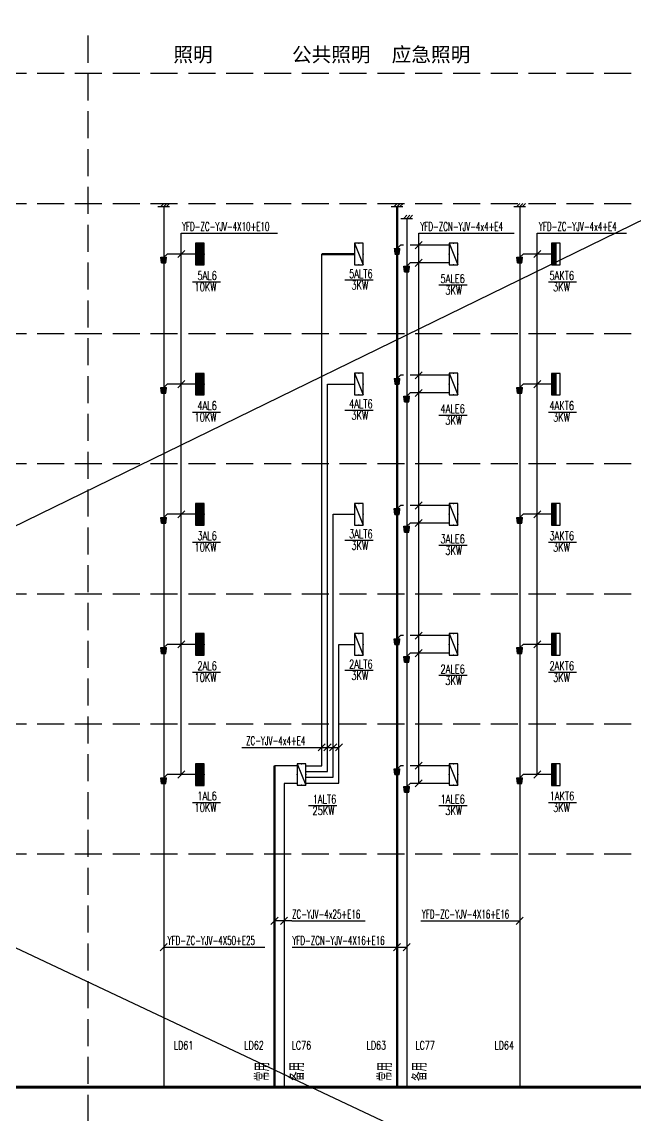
# Model space of a CAD drawing. Extents: x -336391 to 664021, y -458009 to -178412.
# Drawn here: x 222773 to 251159, y -259067 to -208482 of the extents above; entities that cross this region are included whole.
import ezdxf
from ezdxf.enums import TextEntityAlignment as Align

# ---------------------------------------------------------------- set-up
doc = ezdxf.new("R2010")
doc.units = 0
doc.header["$LTSCALE"] = 1000
doc.header["$MEASUREMENT"] = 0
doc.linetypes.add('DASH', pattern=[0.35, 0.25, -0.1])
doc.layers.get('0').update_dxf_attribs({"linetype": 'CONTINUOUS'})
for name, color, linetype in [('EQUIP', 3, 'CONTINUOUS'), ('SIG_TEXT', 7, 'CONTINUOUS'), ('STAIR', 4, 'CONTINUOUS'), ('WIRE-照明', 6, 'CONTINUOUS'), ('电气-文字', 4, 'CONTINUOUS')]:
    doc.layers.add(name, color=color, linetype=linetype)
doc.layers.add('WIRE', color=6, linetype='CONTINUOUS', lineweight=50)
doc.styles.add('_TCH_LABEL', font='COMPLEX', dxfattribs={"bigfont": 'GBCBIG'})
doc.styles.add('HZ', font='tjromans.shx', dxfattribs={"width": 0.75, "bigfont": 'tjhztxt.shx'})
doc.styles.get("Standard").update_dxf_attribs({"font": 'simplex.shx', "bigfont": 'hztxt.shx'})
doc.styles.add('STYLE2', font='')
doc.styles.get('STYLE2').set_extended_font_data('SimSun')

# ---------------------------------------------------------------- blocks, each defined once
blk = doc.blocks.new('$equip$00001416')
for p, q in [((0.75, 0.6), (-0.75, 0.6)), ((-0.75, 0), (0.75, 0.6)), ((-0.75, 0.6), (-0.75, 0)), ((-0.75, 0), (0.75, 0)), ((0.75, 0), (0.75, 0.6))]:
    blk.add_line(p, q)
for p in [(-0.75, 0.3), (0, 0.6), (0, 0), (0.75, 0.3)]:
    blk.add_point(p)
at = {"style": '_TCH_LABEL', "flags": 9}
blk.add_attdef('A', (0, 0), '', height=0.00002, dxfattribs=at)
blk = doc.blocks.new('*X4')
at = {"color": 0}
for p, q in [((-250, 33), (-83, 200)), ((-250, 68), (-118, 200)), ((-250, 104), (-154, 200)), ((-250, 139), (-189, 200)), ((-250, 174), (-224, 200)), ((-247, 0), (-47, 200)), ((-212, 0), (-12, 200)), ((-177, 0), (23, 200)), ((-141, 0), (59, 200)), ((-106, 0), (94, 200)), ((-71, 0), (129, 200)), ((-35, 0), (165, 200)), ((0, 0), (200, 200)), ((35, 0), (235, 200)), ((71, 0), (250, 179)), ((106, 0), (250, 144)), ((141, 0), (250, 109)), ((177, 0), (250, 73)), ((212, 0), (250, 38)), ((247, 0), (250, 3))]:
    blk.add_line(p, q, dxfattribs=at)
blk = doc.blocks.new('$equip$00001421')
for p, q in [((0.75, 0.6), (-0.75, 0.6)), ((-0.75, 0.6), (-0.75, 0)), ((-0.75, 0), (0.75, 0)), ((0.75, 0), (0.75, 0.6))]:
    blk.add_line(p, q)
at = {"const_width": 0.6}
blk.add_lwpolyline([(-0.75, 0.3), (0.75, 0.3)], dxfattribs=at)
for p in [(-0.75, 0.3), (0, 0.6), (0, 0), (0.75, 0.3)]:
    blk.add_point(p)
at = {"xscale": 0.00300000000061118, "yscale": 0.00300000000061118, "zscale": 0.003}
blk.add_blockref('*X4', (0, 0), dxfattribs=at)
at = {"style": '_TCH_LABEL', "flags": 9}
blk.add_attdef('A', (0, 0), '', height=0.00002, dxfattribs=at)
blk = doc.blocks.new('*X87')
at = {"color": 0}
for p, q in [((-250, 33), (-183, 100)), ((-250, 68), (-218, 100)), ((-247, 0), (-147, 100)), ((-212, 0), (-112, 100)), ((-177, 0), (-77, 100)), ((-141, 0), (-41, 100)), ((-106, 0), (-6, 100)), ((-71, 0), (29, 100)), ((-35, 0), (65, 100)), ((0, 0), (100, 100)), ((35, 0), (135, 100)), ((71, 0), (171, 100)), ((106, 0), (206, 100)), ((141, 0), (241, 100)), ((177, 0), (250, 73)), ((212, 0), (250, 38)), ((247, 0), (250, 3))]:
    blk.add_line(p, q, dxfattribs=at)
blk = doc.blocks.new('_LINKPT1')
at = {"color": 0}
blk.add_line((0, 0), (0, 0), dxfattribs=at)
blk = doc.blocks.new('_Z1')
at = {"color": 0}
for p, q in [((-0.75, 0.6), (-0.75, 0)), ((0.75, 0.6), (-0.75, 0.6)), ((-0.75, 0.3), (0.75, 0.3)), ((-0.75, 0), (0.75, 0)), ((0.75, 0), (0.75, 0.6))]:
    blk.add_line(p, q, dxfattribs=at)
at = {"color": 0, "const_width": 0.3}
blk.add_lwpolyline([(-0.75, 0.15), (0.75, 0.15)], dxfattribs=at)
at = {"color": 0, "xscale": 0.003, "yscale": 0.003, "zscale": 0.003}
blk.add_blockref('*X87', (0, 0), dxfattribs=at)
at = {"color": 0}
for p in [(-0.75, 0.3), (0, 0.6), (0, 0), (0.75, 0.3)]:
    blk.add_blockref('_LINKPT1', p, dxfattribs=at)
at = {"color": 0, "width": 0.8, "flags": 9}
blk.add_attdef('A', (0, 0), '', height=0.00003, dxfattribs=at)
blk.add_attdef('A', (0, 0), '', height=0.00003, dxfattribs=at)

msp = doc.modelspace()

# ---------------------------------------------------------------- hatches: boundary and pattern name
at = {"layer": 'WIRE-照明'}
h = msp.add_hatch(dxfattribs=at)
h.set_pattern_fill('ANSI31', color=3, scale=133.333333, style=0)
h.set_pattern_definition([(45, (270867.243, -211210.135), (-9.4280904, 9.4280904), [])])
h.paths.add_polyline_path([(240006.2, -218963.3), (240272.9, -218963.3), (240239.5, -219229.9), (240039.5, -219229.9)])
h = msp.add_hatch(dxfattribs=at)
h.set_pattern_fill('ANSI31', color=3, scale=133.333333, style=0)
h.set_pattern_definition([(45, (260065.369, -211618.977), (-9.4280904, 9.4280904), [])])
h.paths.add_polyline_path([(229204.3, -219372.1), (229471, -219372.1), (229437.7, -219638.8), (229237.7, -219638.8)])
h = msp.add_hatch(dxfattribs=at)
h.set_pattern_fill('ANSI31', color=3, scale=133.333333, style=0)
h.set_pattern_definition([(45, (276542.296, -211619.024), (-9.4280904, 9.4280904), [])])
h.paths.add_polyline_path([(245681.3, -219372.1), (245947.9, -219372.1), (245914.6, -219638.8), (245714.6, -219638.8)])
h = msp.add_hatch(dxfattribs=at)
h.set_pattern_fill('ANSI31', color=3, scale=133.333333, style=0)
h.set_pattern_definition([(45, (271313.531, -212026.504), (-9.4280904, 9.4280904), [])])
h.paths.add_polyline_path([(240452.5, -219779.6), (240719.2, -219779.6), (240685.8, -220046.3), (240485.8, -220046.3)])
h = msp.add_hatch(dxfattribs=at)
h.set_pattern_fill('ANSI31', color=3, scale=133.333333, style=0)
h.set_pattern_definition([(45, (270867.243, -217231.121), (-9.4280904, 9.4280904), [])])
h.paths.add_polyline_path([(240006.2, -224984.2), (240272.9, -224984.2), (240239.5, -225250.9), (240039.5, -225250.9)])
h = msp.add_hatch(dxfattribs=at)
h.set_pattern_fill('ANSI31', color=3, scale=133.333333, style=0)
h.set_pattern_definition([(45, (260065.369, -217639.963), (-9.4280904, 9.4280904), [])])
h.paths.add_polyline_path([(229204.3, -225393.1), (229471, -225393.1), (229437.7, -225659.8), (229237.7, -225659.8)])
h = msp.add_hatch(dxfattribs=at)
h.set_pattern_fill('ANSI31', color=3, scale=133.333333, style=0)
h.set_pattern_definition([(45, (276542.296, -217640.01), (-9.4280904, 9.4280904), [])])
h.paths.add_polyline_path([(245681.3, -225393.1), (245947.9, -225393.1), (245914.6, -225659.8), (245714.6, -225659.8)])
h = msp.add_hatch(dxfattribs=at)
h.set_pattern_fill('ANSI31', color=3, scale=133.333333, style=0)
h.set_pattern_definition([(45, (271313.531, -218047.49), (-9.4280904, 9.4280904), [])])
h.paths.add_polyline_path([(240452.5, -225800.6), (240719.2, -225800.6), (240685.8, -226067.3), (240485.8, -226067.3)])
h = msp.add_hatch(dxfattribs=at)
h.set_pattern_fill('ANSI31', color=3, scale=133.333333, style=0)
h.set_pattern_definition([(45, (270867.243, -223252.108), (-9.4280904, 9.4280904), [])])
h.paths.add_polyline_path([(240006.2, -231005.2), (240272.9, -231005.2), (240239.5, -231271.9), (240039.5, -231271.9)])
h = msp.add_hatch(dxfattribs=at)
h.set_pattern_fill('ANSI31', color=3, scale=133.333333, style=0)
h.set_pattern_definition([(45, (260065.369, -223660.949), (-9.4280904, 9.4280904), [])])
h.paths.add_polyline_path([(229204.3, -231414.1), (229471, -231414.1), (229437.7, -231680.7), (229237.7, -231680.7)])
h = msp.add_hatch(dxfattribs=at)
h.set_pattern_fill('ANSI31', color=3, scale=133.333333, style=0)
h.set_pattern_definition([(45, (276542.296, -223660.996), (-9.4280904, 9.4280904), [])])
h.paths.add_polyline_path([(245681.3, -231414.1), (245947.9, -231414.1), (245914.6, -231680.8), (245714.6, -231680.8)])
h = msp.add_hatch(dxfattribs=at)
h.set_pattern_fill('ANSI31', color=3, scale=133.333333, style=0)
h.set_pattern_definition([(45, (271313.531, -224068.477), (-9.4280904, 9.4280904), [])])
h.paths.add_polyline_path([(240452.5, -231821.6), (240719.2, -231821.6), (240685.8, -232088.3), (240485.8, -232088.3)])
h = msp.add_hatch(dxfattribs=at)
h.set_pattern_fill('ANSI31', color=3, scale=133.333333, style=0)
h.set_pattern_definition([(45, (270867.243, -229273.094), (-9.4280904, 9.4280904), [])])
h.paths.add_polyline_path([(240006.2, -237026.2), (240272.9, -237026.2), (240239.5, -237292.9), (240039.5, -237292.9)])
h = msp.add_hatch(dxfattribs=at)
h.set_pattern_fill('ANSI31', color=3, scale=133.333333, style=0)
h.set_pattern_definition([(45, (260065.369, -229681.935), (-9.4280904, 9.4280904), [])])
h.paths.add_polyline_path([(229204.3, -237435.1), (229471, -237435.1), (229437.7, -237701.7), (229237.7, -237701.7)])
h = msp.add_hatch(dxfattribs=at)
h.set_pattern_fill('ANSI31', color=3, scale=133.333333, style=0)
h.set_pattern_definition([(45, (276542.296, -229681.983), (-9.4280904, 9.4280904), [])])
h.paths.add_polyline_path([(245681.3, -237435.1), (245947.9, -237435.1), (245914.6, -237701.8), (245714.6, -237701.8)])
h = msp.add_hatch(dxfattribs=at)
h.set_pattern_fill('ANSI31', color=3, scale=133.333333, style=0)
h.set_pattern_definition([(45, (271313.531, -230089.463), (-9.4280904, 9.4280904), [])])
h.paths.add_polyline_path([(240452.5, -237842.6), (240719.2, -237842.6), (240685.8, -238109.3), (240485.8, -238109.3)])
h = msp.add_hatch(dxfattribs=at)
h.set_pattern_fill('ANSI31', color=3, scale=133.333333, style=0)
h.set_pattern_definition([(45, (270867.243, -235294.08), (-9.4280904, 9.4280904), [])])
h.paths.add_polyline_path([(240006.2, -243047.2), (240272.9, -243047.2), (240239.5, -243313.9), (240039.5, -243313.9)])
h = msp.add_hatch(dxfattribs=at)
h.set_pattern_fill('ANSI31', color=3, scale=133.333333, style=0)
h.set_pattern_definition([(45, (260065.369, -235702.922), (-9.4280904, 9.4280904), [])])
h.paths.add_polyline_path([(229204.3, -243456), (229471, -243456), (229437.7, -243722.7), (229237.7, -243722.7)])
h = msp.add_hatch(dxfattribs=at)
h.set_pattern_fill('ANSI31', color=3, scale=133.333333, style=0)
h.set_pattern_definition([(45, (276542.296, -235702.969), (-9.4280904, 9.4280904), [])])
h.paths.add_polyline_path([(245681.3, -243456.1), (245947.9, -243456.1), (245914.6, -243722.8), (245714.6, -243722.8)])
h = msp.add_hatch(dxfattribs=at)
h.set_pattern_fill('ANSI31', color=3, scale=133.333333, style=0)
h.set_pattern_definition([(45, (271313.531, -236110.45), (-9.4280904, 9.4280904), [])])
h.paths.add_polyline_path([(240452.5, -243863.6), (240719.2, -243863.6), (240685.8, -244130.2), (240485.8, -244130.2)])

# ---------------------------------------------------------------- linework, layer by layer
at = {"layer": 'EQUIP'}
for p, q in [((67594.2, -178411.7), (328492.8, -301233.1)), ((323102.3, -182721.2), (96702.7, -293152.7))]:
    msp.add_line(p, q, dxfattribs=at)
at = {"layer": 'SIG_TEXT'}
for p, q in [((230151.2, -243308.1), (230151.2, -218259.2)), ((230151.2, -218259.2), (234610, -218259.2)), ((241141.5, -243715.6), (241141.5, -218259.2)), ((241141.5, -218259.2), (245559.6, -218259.2)), ((246628.1, -243308.1), (246628.1, -218259.3)), ((246628.1, -218259.3), (250761, -218259.3)), ((240976.5, -218980.3), (241306.5, -218650.3)), ((229986.2, -219389.1), (230316.2, -219059.1)), ((240976.5, -219796.6), (241306.5, -219466.7)), ((246463.1, -219389.2), (246793.1, -219059.2)), ((230667.9, -220512.9), (231973.4, -220512.9)), ((237728.2, -220423.3), (239033.7, -220423.3)), ((247144.8, -220512.9), (248450.3, -220512.9)), ((242073.9, -220653.6), (243379.5, -220653.6)), ((229986.2, -225410.1), (230316.2, -225080.1)), ((240976.5, -225001.3), (241306.5, -224671.3)), ((246463.1, -225410.1), (246793.1, -225080.2)), ((240976.5, -225817.6), (241306.5, -225487.6)), ((230667.9, -226533.9), (231973.4, -226533.9)), ((237728.2, -226444.3), (239033.7, -226444.3)), ((247144.8, -226533.9), (248450.3, -226533.9)), ((242073.9, -226674.6), (243379.5, -226674.6)), ((229986.2, -231431.1), (230316.2, -231101.1)), ((240976.5, -231022.2), (241306.5, -230692.3)), ((246463.1, -231431.1), (246793.1, -231101.1)), ((240976.5, -231838.6), (241306.5, -231508.6)), ((230667.9, -232554.8), (231973.4, -232554.8)), ((237728.2, -232465.3), (239033.7, -232465.3)), ((247144.8, -232554.9), (248450.3, -232554.9)), ((242073.9, -232695.6), (243379.5, -232695.6)), ((240976.5, -237043.2), (241306.5, -236713.2)), ((229986.2, -237452.1), (230316.2, -237122.1)), ((246463.1, -237452.1), (246793.1, -237122.1)), ((240976.5, -237859.6), (241306.5, -237529.6)), ((230667.9, -238575.8), (231973.4, -238575.8)), ((237728.2, -238486.3), (239033.7, -238486.3)), ((242073.9, -238716.6), (243379.5, -238716.6)), ((247144.8, -238575.9), (248450.3, -238575.9)), ((232953.7, -242053.9), (236702.6, -242053.9)), ((236485.7, -242218.9), (236815.6, -241888.9)), ((236702.6, -242053.9), (237450.7, -242053.9)), ((236752.3, -242218.9), (237082.3, -241888.9)), ((237019, -242218.9), (237349, -241888.9)), ((237285.7, -242218.9), (237615.6, -241888.9)), ((240976.5, -243064.2), (241306.5, -242734.2)), ((229986.2, -243473.1), (230316.2, -243143.1)), ((246463.1, -243473.1), (246793.1, -243143.1)), ((240976.5, -243880.6), (241306.5, -243550.6)), ((230667.9, -244596.8), (231973.4, -244596.8)), ((236045.8, -244737.5), (237351.3, -244737.5)), ((242073.9, -244737.5), (243379.5, -244737.5)), ((247144.8, -244596.9), (248450.3, -244596.9)), ((234299.5, -250243.6), (234629.4, -249913.7)), ((235263.1, -250078.6), (234464.4, -250078.6)), ((234745.8, -250243.6), (235075.8, -249913.7)), ((235263.1, -250078.6), (238667.5, -250078.6)), ((241245.6, -250078.6), (245814.6, -250078.6)), ((245649.6, -250243.6), (245979.6, -249913.7)), ((229172.7, -251460.8), (229502.7, -251130.8)), ((229337.7, -251295.8), (234014.6, -251295.8)), ((235278.1, -251295.8), (239785.4, -251295.8)), ((239785.4, -251295.8), (240585.8, -251295.8)), ((239974.5, -251460.8), (240304.5, -251130.8)), ((240420.8, -251460.8), (240750.8, -251130.8))]:
    msp.add_line(p, q, dxfattribs=at)
at = {"layer": 'STAIR', "linetype": 'DASH', "ltscale": 5}
for p, q in [((225821.3, -209120.4), (225821.3, -273275.8)), ((71230.9, -210858.6), (343902.3, -210858.6)), ((71230.9, -210858.6), (343902.3, -210858.6)), ((71230.9, -216879.6), (343902.3, -216879.6)), ((71230.9, -216879.6), (343902.3, -216879.6)), ((71230.9, -222900.6), (343902.3, -222900.6)), ((71230.9, -222900.6), (343902.3, -222900.6)), ((71230.9, -228921.6), (343902.3, -228921.6)), ((71230.9, -234942.6), (343902.3, -234942.6)), ((71230.9, -240963.6), (343902.3, -240963.6)), ((71230.9, -246984.6), (343902.3, -246984.6))]:
    msp.add_line(p, q, dxfattribs=at)
at = {"layer": 'WIRE'}
for p, q in [((240139.5, -217021.1), (240139.5, -257775.5)), ((238177.1, -219223.6), (236650.7, -219223.6)), ((234464.5, -242899.2), (234464.4, -257775.5))]:
    msp.add_line(p, q, dxfattribs=at)
at = {"layer": 'WIRE-照明'}
for p, q in [((229204.3, -217021.7), (229345.8, -216880.3)), ((229337.7, -217021.7), (229479.1, -216880.3)), ((229471, -217021.7), (229612.4, -216880.3)), ((240006.2, -217021.1), (240147.6, -216879.6)), ((240139.5, -217021.1), (240281, -216879.6)), ((240272.9, -217021.1), (240414.3, -216879.6)), ((245681.3, -217021.8), (245822.7, -216880.3)), ((245814.6, -217021.8), (245956, -216880.3)), ((245947.9, -217021.8), (246089.4, -216880.3)), ((229071, -217021.7), (229604.3, -217021.7)), ((229337.7, -217021.7), (229337.7, -257775.5)), ((239872.9, -217021.1), (240406.2, -217021.1)), ((240452.5, -217573.8), (240593.9, -217432.4)), ((240585.8, -217573.8), (240727.3, -217432.4)), ((240719.2, -217573.8), (240860.6, -217432.4)), ((245547.9, -217021.8), (246081.3, -217021.8)), ((245814.6, -217021.8), (245814.6, -257775.5)), ((240319.2, -217573.8), (240852.5, -217573.8)), ((240585.8, -217573.8), (240585.8, -257775.5)), ((240139.5, -218963.3), (240296.3, -218815.3)), ((240433.6, -218815.3), (240296.3, -218815.3)), ((242552.1, -218815.3), (240739.7, -218815.3)), ((229337.7, -219372.1), (229494.4, -219224.1)), ((230808, -219224.1), (229494.4, -219224.1)), ((236650.7, -242900.7), (236650.7, -219223.6)), ((245814.6, -219372.1), (245971.3, -219224.2)), ((247284.9, -219224.2), (245971.3, -219224.2)), ((240585.8, -219779.6), (240742.6, -219631.6)), ((242552.1, -219631.6), (240742.6, -219631.6)), ((240139.5, -224984.2), (240296.3, -224836.3)), ((240433.6, -224836.3), (240296.3, -224836.3)), ((242552.1, -224836.3), (240739.7, -224836.3)), ((229337.7, -225393.1), (229494.4, -225245.1)), ((230808, -225245.1), (229494.4, -225245.1)), ((236917.3, -225244.4), (238177.1, -225244.4)), ((236917.3, -243167.4), (236917.3, -225244.5)), ((245814.6, -225393.1), (245971.3, -225245.2)), ((247284.9, -225245.2), (245971.3, -225245.2)), ((240585.8, -225800.6), (240742.6, -225652.6)), ((242552.1, -225652.6), (240742.6, -225652.6)), ((240139.5, -231005.2), (240296.3, -230857.3)), ((240433.6, -230857.3), (240296.3, -230857.3)), ((242552.1, -230857.3), (240739.7, -230857.3)), ((229337.7, -231414.1), (229494.4, -231266.1)), ((230808, -231266.1), (229494.4, -231266.1)), ((237184, -231265.4), (238177.1, -231265.4)), ((237184, -243434.1), (237184, -231265.5)), ((240585.8, -231821.6), (240742.6, -231673.6)), ((242552.1, -231673.6), (240742.6, -231673.6)), ((245814.6, -231414.1), (245971.3, -231266.1)), ((247284.9, -231266.1), (245971.3, -231266.1)), ((240139.5, -237026.2), (240296.3, -236878.2)), ((240433.6, -236878.2), (240296.3, -236878.2)), ((242552.1, -236878.2), (240739.7, -236878.2)), ((229337.7, -237435.1), (229494.4, -237287.1)), ((230808, -237287.1), (229494.4, -237287.1)), ((237450.7, -237286.4), (238177.1, -237286.4)), ((237450.7, -243700.7), (237450.7, -237286.5)), ((240585.8, -237842.6), (240742.6, -237694.6)), ((242552.1, -237694.6), (240742.6, -237694.6)), ((245814.6, -237435.1), (245971.3, -237287.1)), ((247284.9, -237287.1), (245971.3, -237287.1)), ((229337.7, -243456), (229494.4, -243308.1)), ((230808, -243308.1), (229494.4, -243308.1)), ((235523.1, -242899.3), (234464.5, -242899.3)), ((235923.1, -242900.7), (236650.7, -242900.7)), ((235923.1, -243167.4), (236917.3, -243167.4)), ((240139.5, -243047.2), (240296.3, -242899.2)), ((240433.6, -242899.2), (240296.3, -242899.2)), ((242552.1, -242899.2), (240739.7, -242899.2)), ((245814.6, -243456.1), (245971.3, -243308.1)), ((247284.9, -243308.1), (245971.3, -243308.1)), ((234910.8, -243715.6), (234910.8, -257775.5)), ((235523.1, -243715.7), (234910.8, -243715.7)), ((235923.1, -243434.1), (237184, -243434.1)), ((235923.1, -243700.7), (237450.7, -243700.7)), ((240585.8, -243863.6), (240742.6, -243715.6)), ((242552.1, -243715.6), (240742.6, -243715.6))]:
    msp.add_line(p, q, dxfattribs=at)
at = {"layer": 'WIRE-照明', "color": 3}
for p, q in [((240006.2, -218963.3), (240272.9, -218963.3)), ((240239.5, -219229.9), (240272.9, -218963.3)), ((229204.3, -219372.1), (229471, -219372.1)), ((229237.7, -219638.8), (229204.3, -219372.1)), ((229204.3, -219372.1), (229471, -219372.1)), ((229437.7, -219638.8), (229471, -219372.1)), ((240039.5, -219229.9), (240239.5, -219229.9)), ((245681.3, -219372.1), (245947.9, -219372.1)), ((245714.6, -219638.8), (245681.3, -219372.1)), ((245681.3, -219372.1), (245947.9, -219372.1)), ((245914.6, -219638.8), (245947.9, -219372.1)), ((229237.7, -219638.8), (229437.7, -219638.8)), ((240452.5, -219779.6), (240719.2, -219779.6)), ((240485.8, -220046.3), (240452.5, -219779.6)), ((240452.5, -219779.6), (240719.2, -219779.6)), ((240685.8, -220046.3), (240719.2, -219779.6)), ((245714.6, -219638.8), (245914.6, -219638.8)), ((240485.8, -220046.3), (240685.8, -220046.3)), ((240006.2, -224984.2), (240272.9, -224984.2)), ((240239.5, -225250.9), (240272.9, -224984.2)), ((229204.3, -225393.1), (229471, -225393.1)), ((229237.7, -225659.8), (229204.3, -225393.1)), ((229204.3, -225393.1), (229471, -225393.1)), ((229437.7, -225659.8), (229471, -225393.1)), ((240039.5, -225250.9), (240239.5, -225250.9)), ((245681.3, -225393.1), (245947.9, -225393.1)), ((245714.6, -225659.8), (245681.3, -225393.1)), ((245681.3, -225393.1), (245947.9, -225393.1)), ((245914.6, -225659.8), (245947.9, -225393.1)), ((229237.7, -225659.8), (229437.7, -225659.8)), ((240452.5, -225800.6), (240719.2, -225800.6)), ((240485.8, -226067.3), (240452.5, -225800.6)), ((240452.5, -225800.6), (240719.2, -225800.6)), ((240485.8, -226067.3), (240685.8, -226067.3)), ((240685.8, -226067.3), (240719.2, -225800.6)), ((245714.6, -225659.8), (245914.6, -225659.8)), ((240006.2, -231005.2), (240272.9, -231005.2)), ((240039.5, -231271.9), (240006.2, -231005.2)), ((240239.5, -231271.9), (240272.9, -231005.2)), ((229204.3, -231414.1), (229471, -231414.1)), ((229237.7, -231680.7), (229204.3, -231414.1)), ((229204.3, -231414.1), (229471, -231414.1)), ((229437.7, -231680.7), (229471, -231414.1)), ((240039.5, -231271.9), (240239.5, -231271.9)), ((245681.3, -231414.1), (245947.9, -231414.1)), ((245714.6, -231680.8), (245681.3, -231414.1)), ((245681.3, -231414.1), (245947.9, -231414.1)), ((245914.6, -231680.8), (245947.9, -231414.1)), ((229237.7, -231680.7), (229437.7, -231680.7)), ((240452.5, -231821.6), (240719.2, -231821.6)), ((240485.8, -232088.3), (240452.5, -231821.6)), ((240452.5, -231821.6), (240719.2, -231821.6)), ((240485.8, -232088.3), (240685.8, -232088.3)), ((240685.8, -232088.3), (240719.2, -231821.6)), ((245714.6, -231680.8), (245914.6, -231680.8)), ((240039.5, -237292.9), (240006.2, -237026.2)), ((240006.2, -237026.2), (240272.9, -237026.2)), ((240239.5, -237292.9), (240272.9, -237026.2)), ((229204.3, -237435.1), (229471, -237435.1)), ((229237.7, -237701.7), (229204.3, -237435.1)), ((229204.3, -237435.1), (229471, -237435.1)), ((229237.7, -237701.7), (229437.7, -237701.7)), ((229437.7, -237701.7), (229471, -237435.1)), ((240039.5, -237292.9), (240239.5, -237292.9)), ((245681.3, -237435.1), (245947.9, -237435.1)), ((245714.6, -237701.8), (245681.3, -237435.1)), ((245681.3, -237435.1), (245947.9, -237435.1)), ((245714.6, -237701.8), (245914.6, -237701.8)), ((245914.6, -237701.8), (245947.9, -237435.1)), ((240452.5, -237842.6), (240719.2, -237842.6)), ((240485.8, -238109.3), (240452.5, -237842.6)), ((240452.5, -237842.6), (240719.2, -237842.6)), ((240485.8, -238109.3), (240685.8, -238109.3)), ((240685.8, -238109.3), (240719.2, -237842.6)), ((240006.2, -243047.2), (240272.9, -243047.2)), ((240039.5, -243313.9), (240006.2, -243047.2)), ((240039.5, -243313.9), (240239.5, -243313.9)), ((240239.5, -243313.9), (240272.9, -243047.2)), ((229204.3, -243456), (229471, -243456)), ((229237.7, -243722.7), (229204.3, -243456)), ((229204.3, -243456), (229471, -243456)), ((229237.7, -243722.7), (229437.7, -243722.7)), ((229437.7, -243722.7), (229471, -243456)), ((245681.3, -243456.1), (245947.9, -243456.1)), ((245714.6, -243722.8), (245681.3, -243456.1)), ((245681.3, -243456.1), (245947.9, -243456.1)), ((245714.6, -243722.8), (245914.6, -243722.8)), ((245914.6, -243722.8), (245947.9, -243456.1)), ((240452.5, -243863.6), (240719.2, -243863.6)), ((240485.8, -244130.2), (240452.5, -243863.6)), ((240452.5, -243863.6), (240719.2, -243863.6)), ((240485.8, -244130.2), (240685.8, -244130.2)), ((240685.8, -244130.2), (240719.2, -243863.6))]:
    msp.add_line(p, q, dxfattribs=at)
at = {"layer": 'WIRE-照明', "const_width": 133.3}
msp.add_lwpolyline([(74971.3, -257775.5), (340011.6, -257775.5)], dxfattribs=at)

# ---------------------------------------------------------------- block references
at = {"layer": 'EQUIP', "xscale": 666.6666666665988, "yscale": 666.6666666665988, "rotation": 270}
for name, p, zscale in [('$equip$00001421', (230808, -219224.1), 666.6666666666667), ('$equip$00001416', (238177.1, -219223.5), 666.6666666665988), ('$equip$00001416', (242552.1, -219223.5), 666.6666666666667), ('_Z1', (247284.9, -219224.2), 666.6666666665988), ('$equip$00001421', (230808, -225245.1), 666.6666666666667), ('$equip$00001416', (238177.1, -225244.4), 666.6666666665988), ('$equip$00001416', (242552.1, -225244.4), 666.6666666666667), ('_Z1', (247284.9, -225245.2), 666.6666666665988), ('$equip$00001421', (230808, -231266.1), 666.6666666666667), ('_Z1', (247284.9, -231266.1), 666.6666666665988), ('$equip$00001416', (238177.1, -231265.4), 666.6666666665988), ('$equip$00001416', (242552.1, -231265.4), 666.6666666666667), ('$equip$00001421', (230808, -237287.1), 666.6666666666667), ('_Z1', (247284.9, -237287.1), 666.6666666665988), ('$equip$00001416', (238177.1, -237286.4), 666.6666666665988), ('$equip$00001416', (242552.1, -237286.4), 666.6666666666667), ('$equip$00001421', (230808, -243308.1), 666.6666666666667), ('$equip$00001416', (235523.1, -243307.5), 666.6666666666667), ('$equip$00001416', (242552.1, -243307.4), 666.6666666666667), ('_Z1', (247284.9, -243308.1), 666.6666666665988)]:
    msp.add_blockref(name, p, dxfattribs=dict(at, zscale=zscale))

# ---------------------------------------------------------------- texts
at = {"layer": 'SIG_TEXT', "color": 7, "style": 'STYLE2'}
for s, p in [('照明', (229784.9, -210327.4)), ('公共照明 ', (235274.9, -210327.4)), ('应急照明 ', (239891.2, -210327.4))]:
    msp.add_text(s, height=666.67, dxfattribs=at).set_placement(p)
at = {"layer": 'SIG_TEXT', "style": 'HZ'}
for s, width, p in [('YFD-ZC-YJV-4X10+E10', 0.6, (230188.1, -218148.2)), ('YFD-ZCN-YJV-4x4+E4', 0.6, (241220.5, -218148.2)), ('YFD-ZC-YJV-4x4+E4', 0.6, (246707.1, -218148.3)), ('5AL6', 0.7, (230898.5, -220417.5)), ('5ALT6', 0.7, (237918.8, -220333.9)), ('5AKT6', 0.7, (247193.1, -220417.5)), ('5ALE6', 0.7, (242149.4, -220564.2)), ('4AL6', 0.7, (230898.5, -226438.5)), ('4ALT6', 0.7, (237918.8, -226354.9)), ('4AKT6', 0.7, (247193.1, -226438.5)), ('4ALE6', 0.7, (242149.4, -226585.2)), ('3AL6', 0.7, (230898.5, -232459.5)), ('3ALT6', 0.7, (237918.8, -232375.9)), ('3AKT6', 0.7, (247193.1, -232459.5)), ('3ALE6', 0.7, (242149.4, -232606.2)), ('2AL6', 0.7, (230898.5, -238480.4)), ('2ALT6', 0.7, (237918.8, -238396.9)), ('2ALE6', 0.7, (242149.4, -238627.2)), ('2AKT6', 0.7, (247193.1, -238480.5)), ('ZC-YJV-4x4+E4', 0.6, (233148.8, -241942.9)), ('1AL6', 0.7, (230898.5, -244501.4)), ('1ALT6', 0.7, (236236.4, -244648.2)), ('1ALE6', 0.7, (242149.4, -244648.2)), ('1AKT6', 0.7, (247203.3, -244501.5)), ('ZC-YJV-4x25+E16', 0.6, (235278.4, -249967.6)), ('YFD-ZC-YJV-4X16+E16', 0.6, (241286.5, -249967.6)), ('YFD-ZC-YJV-4X50+E25', 0.6, (229516.6, -251184.8)), ('YFD-ZCN-YJV-4X16+E16', 0.6, (235293.8, -251184.8))]:
    msp.add_text(s, height=400, dxfattribs=dict(at, width=width)).set_placement(p)
at = {"layer": 'SIG_TEXT', "style": 'HZ', "width": 0.7}
for s, p in [('10KW', (231272.3, -220748.1)), ('3KW', (238416.2, -220663.8)), ('3KW', (247749.2, -220748.2)), ('3KW', (242761.9, -220894.1)), ('10KW', (231272.3, -226769.1)), ('3KW', (238416.2, -226684.8)), ('3KW', (247749.2, -226769.2)), ('3KW', (242761.9, -226915.1)), ('10KW', (231272.3, -232790.1)), ('3KW', (238416.2, -232705.8)), ('3KW', (247749.2, -232790.1)), ('3KW', (242761.9, -232936.1)), ('10KW', (231272.3, -238811.1)), ('3KW', (238416.2, -238726.8)), ('3KW', (242761.9, -238957.1)), ('3KW', (247749.2, -238811.1)), ('10KW', (231272.3, -244832.1)), ('25KW', (236733.7, -244978.1)), ('3KW', (242761.9, -244978.1)), ('3KW', (247749.2, -244832.1))]:
    msp.add_text(s, height=400, dxfattribs=at).set_placement(p, align=Align.MIDDLE)
for s, p in [('常用', (234231.8, -257489.1)), ('备用', (235838.7, -257489.1)), ('常用', (239906.8, -257489)), ('备用', (241513.7, -257489))]:
    msp.add_text(s, height=666.67, rotation=90, dxfattribs=at).set_placement(p)
at = {"layer": '电气-文字', "style": 'HZ', "width": 0.7}
for s, p in [('LD61', (229808.8, -256028.9)), ('LD62', (233069.8, -256028.9)), ('LC76', (235261.6, -256028.9)), ('LD63', (238730.9, -256028.9)), ('LC77', (240989.3, -256028.9)), ('LD64', (244650.1, -256028.9))]:
    msp.add_text(s, height=384, dxfattribs=at).set_placement(p)

doc.saveas('drawing.dxf')
